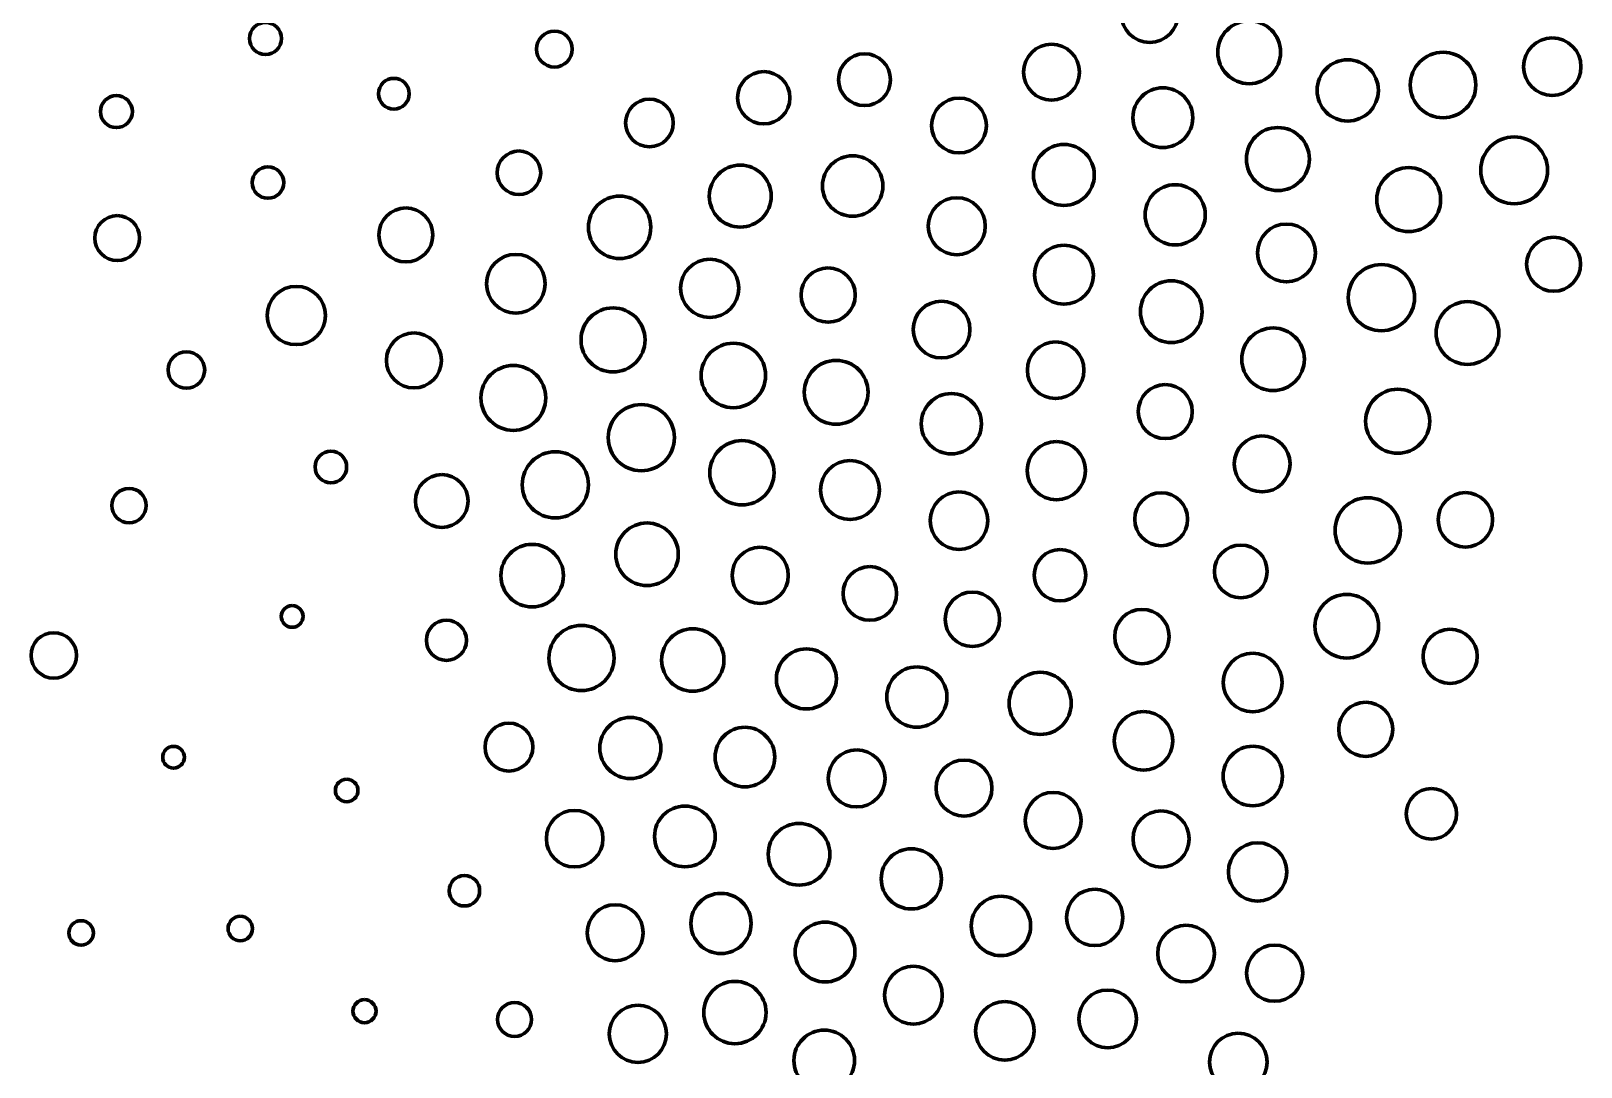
# Model space of a CAD drawing. Header units: inches. Extents: x 1318 to 1675, y 1362 to 1634.
# Drawn here: x 1519.6 to 1589.9, y 1506.7 to 1553.6 of the extents above; entities that cross this region are included whole.
import ezdxf

# ---------------------------------------------------------------- set-up
doc = ezdxf.new("R2010")
doc.units = ezdxf.units.IN
doc.header["$MEASUREMENT"] = 0
doc.layers.add('svg2985', color=7, linetype='Continuous')

# ---------------------------------------------------------------- blocks, each defined once
blk = doc.blocks.new('block 4')
at = {"layer": 'svg2985', "color": 7, "lineweight": 70}
for points in [[(1570.33, 1555.696), (1571.041, 1555.696), (1571.617, 1555.119), (1571.617, 1554.409), (1571.617, 1553.698), (1571.041, 1553.122), (1570.33, 1553.122), (1569.619, 1553.122), (1569.043, 1553.698), (1569.043, 1554.409), (1569.043, 1555.119), (1569.619, 1555.696), (1570.33, 1555.696)], [(1530.264, 1554.022), (1530.665, 1554.022), (1530.989, 1553.698), (1530.989, 1553.297), (1530.989, 1552.897), (1530.665, 1552.572), (1530.264, 1552.572), (1529.864, 1552.572), (1529.539, 1552.897), (1529.539, 1553.297), (1529.539, 1553.698), (1529.864, 1554.022), (1530.264, 1554.022)], [(1543.356, 1553.628), (1543.804, 1553.628), (1544.168, 1553.265), (1544.168, 1552.816), (1544.168, 1552.368), (1543.804, 1552.004), (1543.356, 1552.004), (1542.907, 1552.004), (1542.544, 1552.368), (1542.544, 1552.816), (1542.544, 1553.265), (1542.907, 1553.628), (1543.356, 1553.628)], [(1574.84, 1554.095), (1575.625, 1554.095), (1576.262, 1553.458), (1576.262, 1552.673), (1576.262, 1551.887), (1575.625, 1551.251), (1574.84, 1551.251), (1574.054, 1551.251), (1573.417, 1551.887), (1573.417, 1552.673), (1573.417, 1553.458), (1574.054, 1554.095), (1574.84, 1554.095)], [(1565.883, 1553.041), (1566.583, 1553.041), (1567.151, 1552.473), (1567.151, 1551.773), (1567.151, 1551.073), (1566.583, 1550.506), (1565.883, 1550.506), (1565.183, 1550.506), (1564.616, 1551.073), (1564.616, 1551.773), (1564.616, 1552.473), (1565.183, 1553.041), (1565.883, 1553.041)], [(1588.573, 1553.322), (1589.291, 1553.322), (1589.874, 1552.74), (1589.874, 1552.021), (1589.874, 1551.302), (1589.291, 1550.72), (1588.573, 1550.72), (1587.854, 1550.72), (1587.272, 1551.302), (1587.272, 1552.021), (1587.272, 1552.74), (1587.854, 1553.322), (1588.573, 1553.322)], [(1557.409, 1552.607), (1558.058, 1552.607), (1558.585, 1552.08), (1558.585, 1551.431), (1558.585, 1550.782), (1558.058, 1550.256), (1557.409, 1550.256), (1556.76, 1550.256), (1556.234, 1550.782), (1556.234, 1551.431), (1556.234, 1552.08), (1556.76, 1552.607), (1557.409, 1552.607)], [(1579.303, 1552.336), (1580.07, 1552.336), (1580.692, 1551.714), (1580.692, 1550.947), (1580.692, 1550.18), (1580.07, 1549.559), (1579.303, 1549.559), (1578.537, 1549.559), (1577.915, 1550.18), (1577.915, 1550.947), (1577.915, 1551.714), (1578.537, 1552.336), (1579.303, 1552.336)], [(1583.624, 1552.677), (1584.444, 1552.677), (1585.109, 1552.012), (1585.109, 1551.191), (1585.109, 1550.371), (1584.444, 1549.706), (1583.624, 1549.706), (1582.804, 1549.706), (1582.139, 1550.371), (1582.139, 1551.191), (1582.139, 1552.012), (1582.804, 1552.677), (1583.624, 1552.677)], [(1536.081, 1551.492), (1536.466, 1551.492), (1536.778, 1551.18), (1536.778, 1550.796), (1536.778, 1550.412), (1536.466, 1550.1), (1536.081, 1550.1), (1535.697, 1550.1), (1535.385, 1550.412), (1535.385, 1550.796), (1535.385, 1551.18), (1535.697, 1551.492), (1536.081, 1551.492)], [(1552.842, 1551.796), (1553.496, 1551.796), (1554.027, 1551.266), (1554.027, 1550.611), (1554.027, 1549.957), (1553.496, 1549.426), (1552.842, 1549.426), (1552.187, 1549.426), (1551.657, 1549.957), (1551.657, 1550.611), (1551.657, 1551.266), (1552.187, 1551.796), (1552.842, 1551.796)], [(1570.928, 1551.064), (1571.676, 1551.064), (1572.282, 1550.458), (1572.282, 1549.71), (1572.282, 1548.962), (1571.676, 1548.355), (1570.928, 1548.355), (1570.18, 1548.355), (1569.573, 1548.962), (1569.573, 1549.71), (1569.573, 1550.458), (1570.18, 1551.064), (1570.928, 1551.064)], [(1523.509, 1550.709), (1523.909, 1550.709), (1524.234, 1550.384), (1524.234, 1549.984), (1524.234, 1549.583), (1523.909, 1549.259), (1523.509, 1549.259), (1523.108, 1549.259), (1522.784, 1549.583), (1522.784, 1549.984), (1522.784, 1550.384), (1523.108, 1550.709), (1523.509, 1550.709)], [(1547.662, 1550.55), (1548.258, 1550.55), (1548.741, 1550.067), (1548.741, 1549.472), (1548.741, 1548.876), (1548.258, 1548.393), (1547.662, 1548.393), (1547.067, 1548.393), (1546.584, 1548.876), (1546.584, 1549.472), (1546.584, 1550.067), (1547.067, 1550.55), (1547.662, 1550.55)], [(1561.692, 1550.597), (1562.379, 1550.597), (1562.935, 1550.04), (1562.935, 1549.354), (1562.935, 1548.667), (1562.379, 1548.111), (1561.692, 1548.111), (1561.006, 1548.111), (1560.449, 1548.667), (1560.449, 1549.354), (1560.449, 1550.04), (1561.006, 1550.597), (1561.692, 1550.597)], [(1576.14, 1549.265), (1576.928, 1549.265), (1577.567, 1548.626), (1577.567, 1547.838), (1577.567, 1547.05), (1576.928, 1546.411), (1576.14, 1546.411), (1575.352, 1546.411), (1574.713, 1547.05), (1574.713, 1547.838), (1574.713, 1548.626), (1575.352, 1549.265), (1576.14, 1549.265)], [(1586.843, 1548.842), (1587.679, 1548.842), (1588.357, 1548.164), (1588.357, 1547.328), (1588.357, 1546.491), (1587.679, 1545.813), (1586.843, 1545.813), (1586.007, 1545.813), (1585.329, 1546.491), (1585.329, 1547.328), (1585.329, 1548.164), (1586.007, 1548.842), (1586.843, 1548.842)], [(1541.747, 1548.203), (1542.292, 1548.203), (1542.734, 1547.761), (1542.734, 1547.216), (1542.734, 1546.671), (1542.292, 1546.23), (1541.747, 1546.23), (1541.203, 1546.23), (1540.761, 1546.671), (1540.761, 1547.216), (1540.761, 1547.761), (1541.203, 1548.203), (1541.747, 1548.203)], [(1556.872, 1547.985), (1557.629, 1547.985), (1558.241, 1547.372), (1558.241, 1546.616), (1558.241, 1545.86), (1557.629, 1545.247), (1556.872, 1545.247), (1556.117, 1545.247), (1555.503, 1545.86), (1555.503, 1546.616), (1555.503, 1547.372), (1556.117, 1547.985), (1556.872, 1547.985)], [(1566.443, 1548.495), (1567.205, 1548.495), (1567.822, 1547.878), (1567.822, 1547.116), (1567.822, 1546.355), (1567.205, 1545.738), (1566.443, 1545.738), (1565.682, 1545.738), (1565.064, 1546.355), (1565.064, 1547.116), (1565.064, 1547.878), (1565.682, 1548.495), (1566.443, 1548.495)], [(1530.378, 1547.481), (1530.771, 1547.481), (1531.089, 1547.163), (1531.089, 1546.77), (1531.089, 1546.378), (1530.771, 1546.06), (1530.378, 1546.06), (1529.986, 1546.06), (1529.668, 1546.378), (1529.668, 1546.77), (1529.668, 1547.163), (1529.986, 1547.481), (1530.378, 1547.481)], [(1551.777, 1547.56), (1552.552, 1547.56), (1553.18, 1546.932), (1553.18, 1546.157), (1553.18, 1545.382), (1552.552, 1544.754), (1551.777, 1544.754), (1551.003, 1544.754), (1550.374, 1545.382), (1550.374, 1546.157), (1550.374, 1546.932), (1551.003, 1547.56), (1551.777, 1547.56)], [(1582.068, 1547.446), (1582.867, 1547.446), (1583.515, 1546.799), (1583.515, 1546), (1583.515, 1545.201), (1582.867, 1544.553), (1582.068, 1544.553), (1581.269, 1544.553), (1580.622, 1545.201), (1580.622, 1546), (1580.622, 1546.799), (1581.269, 1547.446), (1582.068, 1547.446)], [(1571.486, 1546.674), (1572.239, 1546.674), (1572.85, 1546.063), (1572.85, 1545.309), (1572.85, 1544.556), (1572.239, 1543.945), (1571.486, 1543.945), (1570.732, 1543.945), (1570.122, 1544.556), (1570.122, 1545.309), (1570.122, 1546.063), (1570.732, 1546.674), (1571.486, 1546.674)], [(1546.312, 1546.156), (1547.092, 1546.156), (1547.725, 1545.524), (1547.725, 1544.744), (1547.725, 1543.963), (1547.092, 1543.331), (1546.312, 1543.331), (1545.532, 1543.331), (1544.9, 1543.963), (1544.9, 1544.744), (1544.9, 1545.524), (1545.532, 1546.156), (1546.312, 1546.156)], [(1561.59, 1546.086), (1562.303, 1546.086), (1562.882, 1545.508), (1562.882, 1544.794), (1562.882, 1544.081), (1562.303, 1543.503), (1561.59, 1543.503), (1560.877, 1543.503), (1560.298, 1544.081), (1560.298, 1544.794), (1560.298, 1545.508), (1560.877, 1546.086), (1561.59, 1546.086)], [(1523.547, 1545.272), (1524.108, 1545.272), (1524.563, 1544.817), (1524.563, 1544.256), (1524.563, 1543.695), (1524.108, 1543.24), (1523.547, 1543.24), (1522.986, 1543.24), (1522.532, 1543.695), (1522.532, 1544.256), (1522.532, 1544.817), (1522.986, 1545.272), (1523.547, 1545.272)], [(1536.625, 1545.624), (1537.301, 1545.624), (1537.849, 1545.076), (1537.849, 1544.4), (1537.849, 1543.724), (1537.301, 1543.176), (1536.625, 1543.176), (1535.949, 1543.176), (1535.401, 1543.724), (1535.401, 1544.4), (1535.401, 1545.076), (1535.949, 1545.624), (1536.625, 1545.624)], [(1576.529, 1544.893), (1577.253, 1544.893), (1577.84, 1544.306), (1577.84, 1543.582), (1577.84, 1542.858), (1577.253, 1542.271), (1576.529, 1542.271), (1575.805, 1542.271), (1575.218, 1542.858), (1575.218, 1543.582), (1575.218, 1544.306), (1575.805, 1544.893), (1576.529, 1544.893)], [(1566.444, 1543.931), (1567.182, 1543.931), (1567.779, 1543.334), (1567.779, 1542.596), (1567.779, 1541.859), (1567.182, 1541.261), (1566.444, 1541.261), (1565.706, 1541.261), (1565.109, 1541.859), (1565.109, 1542.596), (1565.109, 1543.334), (1565.706, 1543.931), (1566.444, 1543.931)], [(1588.632, 1544.296), (1589.308, 1544.296), (1589.856, 1543.748), (1589.856, 1543.072), (1589.856, 1542.396), (1589.308, 1541.849), (1588.632, 1541.849), (1587.956, 1541.849), (1587.408, 1542.396), (1587.408, 1543.072), (1587.408, 1543.748), (1587.956, 1544.296), (1588.632, 1544.296)], [(1541.607, 1543.519), (1542.341, 1543.519), (1542.937, 1542.923), (1542.937, 1542.189), (1542.937, 1541.454), (1542.341, 1540.858), (1541.607, 1540.858), (1540.872, 1540.858), (1540.276, 1541.454), (1540.276, 1542.189), (1540.276, 1542.923), (1540.872, 1543.519), (1541.607, 1543.519)], [(1550.396, 1543.302), (1551.125, 1543.302), (1551.716, 1542.711), (1551.716, 1541.981), (1551.716, 1541.252), (1551.125, 1540.66), (1550.396, 1540.66), (1549.667, 1540.66), (1549.075, 1541.252), (1549.075, 1541.981), (1549.075, 1542.711), (1549.667, 1543.302), (1550.396, 1543.302)], [(1555.76, 1542.902), (1556.438, 1542.902), (1556.989, 1542.352), (1556.989, 1541.674), (1556.989, 1540.995), (1556.438, 1540.445), (1555.76, 1540.445), (1555.081, 1540.445), (1554.531, 1540.995), (1554.531, 1541.674), (1554.531, 1542.352), (1555.081, 1542.902), (1555.76, 1542.902)], [(1580.83, 1543.057), (1581.658, 1543.057), (1582.33, 1542.385), (1582.33, 1541.557), (1582.33, 1540.729), (1581.658, 1540.057), (1580.83, 1540.057), (1580.002, 1540.057), (1579.33, 1540.729), (1579.33, 1541.557), (1579.33, 1542.385), (1580.002, 1543.057), (1580.83, 1543.057)], [(1531.657, 1542.069), (1532.387, 1542.069), (1532.978, 1541.478), (1532.978, 1540.749), (1532.978, 1540.019), (1532.387, 1539.428), (1531.657, 1539.428), (1530.928, 1539.428), (1530.337, 1540.019), (1530.337, 1540.749), (1530.337, 1541.478), (1530.928, 1542.069), (1531.657, 1542.069)], [(1571.307, 1542.321), (1572.079, 1542.321), (1572.705, 1541.695), (1572.705, 1540.922), (1572.705, 1540.15), (1572.079, 1539.524), (1571.307, 1539.524), (1570.535, 1539.524), (1569.909, 1540.15), (1569.909, 1540.922), (1569.909, 1541.695), (1570.535, 1542.321), (1571.307, 1542.321)], [(1546.013, 1541.094), (1546.815, 1541.094), (1547.465, 1540.444), (1547.465, 1539.643), (1547.465, 1538.841), (1546.815, 1538.191), (1546.013, 1538.191), (1545.212, 1538.191), (1544.562, 1538.841), (1544.562, 1539.643), (1544.562, 1540.444), (1545.212, 1541.094), (1546.013, 1541.094)], [(1560.899, 1541.4), (1561.609, 1541.4), (1562.185, 1540.824), (1562.185, 1540.113), (1562.185, 1539.402), (1561.609, 1538.826), (1560.899, 1538.826), (1560.188, 1538.826), (1559.612, 1539.402), (1559.612, 1540.113), (1559.612, 1540.824), (1560.188, 1541.4), (1560.899, 1541.4)], [(1584.732, 1541.379), (1585.518, 1541.379), (1586.154, 1540.742), (1586.154, 1539.956), (1586.154, 1539.171), (1585.518, 1538.534), (1584.732, 1538.534), (1583.947, 1538.534), (1583.31, 1539.171), (1583.31, 1539.956), (1583.31, 1540.742), (1583.947, 1541.379), (1584.732, 1541.379)], [(1536.99, 1539.961), (1537.679, 1539.961), (1538.238, 1539.402), (1538.238, 1538.713), (1538.238, 1538.024), (1537.679, 1537.465), (1536.99, 1537.465), (1536.301, 1537.465), (1535.742, 1538.024), (1535.742, 1538.713), (1535.742, 1539.402), (1536.301, 1539.961), (1536.99, 1539.961)], [(1566.07, 1539.55), (1566.778, 1539.55), (1567.352, 1538.977), (1567.352, 1538.269), (1567.352, 1537.561), (1566.778, 1536.987), (1566.07, 1536.987), (1565.362, 1536.987), (1564.788, 1537.561), (1564.788, 1538.269), (1564.788, 1538.977), (1565.362, 1539.55), (1566.07, 1539.55)], [(1575.922, 1540.185), (1576.705, 1540.185), (1577.34, 1539.551), (1577.34, 1538.768), (1577.34, 1537.985), (1576.705, 1537.35), (1575.922, 1537.35), (1575.139, 1537.35), (1574.504, 1537.985), (1574.504, 1538.768), (1574.504, 1539.551), (1575.139, 1540.185), (1575.922, 1540.185)], [(1526.683, 1539.11), (1527.14, 1539.11), (1527.51, 1538.74), (1527.51, 1538.283), (1527.51, 1537.827), (1527.14, 1537.456), (1526.683, 1537.456), (1526.226, 1537.456), (1525.856, 1537.827), (1525.856, 1538.283), (1525.856, 1538.74), (1526.226, 1539.11), (1526.683, 1539.11)], [(1551.467, 1539.494), (1552.274, 1539.494), (1552.928, 1538.84), (1552.928, 1538.033), (1552.928, 1537.227), (1552.274, 1536.572), (1551.467, 1536.572), (1550.66, 1536.572), (1550.006, 1537.227), (1550.006, 1538.033), (1550.006, 1538.84), (1550.66, 1539.494), (1551.467, 1539.494)], [(1541.496, 1538.486), (1542.308, 1538.486), (1542.966, 1537.828), (1542.966, 1537.016), (1542.966, 1536.203), (1542.308, 1535.545), (1541.496, 1535.545), (1540.683, 1535.545), (1540.025, 1536.203), (1540.025, 1537.016), (1540.025, 1537.828), (1540.683, 1538.486), (1541.496, 1538.486)], [(1556.123, 1538.717), (1556.922, 1538.717), (1557.57, 1538.07), (1557.57, 1537.271), (1557.57, 1536.472), (1556.922, 1535.824), (1556.123, 1535.824), (1555.325, 1535.824), (1554.677, 1536.472), (1554.677, 1537.271), (1554.677, 1538.07), (1555.325, 1538.717), (1556.123, 1538.717)], [(1571.035, 1537.618), (1571.711, 1537.618), (1572.259, 1537.07), (1572.259, 1536.394), (1572.259, 1535.718), (1571.711, 1535.17), (1571.035, 1535.17), (1570.359, 1535.17), (1569.812, 1535.718), (1569.812, 1536.394), (1569.812, 1537.07), (1570.359, 1537.618), (1571.035, 1537.618)], [(1561.343, 1537.21), (1562.096, 1537.21), (1562.707, 1536.599), (1562.707, 1535.846), (1562.707, 1535.092), (1562.096, 1534.481), (1561.343, 1534.481), (1560.589, 1534.481), (1559.979, 1535.092), (1559.979, 1535.846), (1559.979, 1536.599), (1560.589, 1537.21), (1561.343, 1537.21)], [(1581.566, 1537.41), (1582.368, 1537.41), (1583.018, 1536.76), (1583.018, 1535.959), (1583.018, 1535.157), (1582.368, 1534.507), (1581.566, 1534.507), (1580.765, 1534.507), (1580.115, 1535.157), (1580.115, 1535.959), (1580.115, 1536.76), (1580.765, 1537.41), (1581.566, 1537.41)], [(1547.293, 1536.715), (1548.122, 1536.715), (1548.793, 1536.044), (1548.793, 1535.215), (1548.793, 1534.387), (1548.122, 1533.716), (1547.293, 1533.716), (1546.465, 1533.716), (1545.794, 1534.387), (1545.794, 1535.215), (1545.794, 1536.044), (1546.465, 1536.715), (1547.293, 1536.715)], [(1551.855, 1535.081), (1552.659, 1535.081), (1553.311, 1534.429), (1553.311, 1533.625), (1553.311, 1532.821), (1552.659, 1532.169), (1551.855, 1532.169), (1551.051, 1532.169), (1550.399, 1532.821), (1550.399, 1533.625), (1550.399, 1534.429), (1551.051, 1535.081), (1551.855, 1535.081)], [(1566.106, 1535.04), (1566.835, 1535.04), (1567.426, 1534.449), (1567.426, 1533.72), (1567.426, 1532.99), (1566.835, 1532.399), (1566.106, 1532.399), (1565.376, 1532.399), (1564.785, 1532.99), (1564.785, 1533.72), (1564.785, 1534.449), (1565.376, 1535.04), (1566.106, 1535.04)], [(1575.425, 1535.293), (1576.125, 1535.293), (1576.693, 1534.726), (1576.693, 1534.026), (1576.693, 1533.326), (1576.125, 1532.759), (1575.425, 1532.759), (1574.725, 1532.759), (1574.158, 1533.326), (1574.158, 1534.026), (1574.158, 1534.726), (1574.725, 1535.293), (1575.425, 1535.293)], [(1533.227, 1534.604), (1533.622, 1534.604), (1533.943, 1534.283), (1533.943, 1533.888), (1533.943, 1533.493), (1533.622, 1533.173), (1533.227, 1533.173), (1532.833, 1533.173), (1532.512, 1533.493), (1532.512, 1533.888), (1532.512, 1534.283), (1532.833, 1534.604), (1533.227, 1534.604)], [(1543.399, 1534.578), (1544.228, 1534.578), (1544.899, 1533.906), (1544.899, 1533.078), (1544.899, 1532.25), (1544.228, 1531.578), (1543.399, 1531.578), (1542.571, 1531.578), (1541.899, 1532.25), (1541.899, 1533.078), (1541.899, 1533.906), (1542.571, 1534.578), (1543.399, 1534.578)], [(1556.752, 1534.177), (1557.489, 1534.177), (1558.087, 1533.579), (1558.087, 1532.842), (1558.087, 1532.104), (1557.489, 1531.507), (1556.752, 1531.507), (1556.015, 1531.507), (1555.417, 1532.104), (1555.417, 1532.842), (1555.417, 1533.579), (1556.015, 1534.177), (1556.752, 1534.177)], [(1538.253, 1533.541), (1538.913, 1533.541), (1539.448, 1533.006), (1539.448, 1532.346), (1539.448, 1531.686), (1538.913, 1531.151), (1538.253, 1531.151), (1537.593, 1531.151), (1537.058, 1531.686), (1537.058, 1532.346), (1537.058, 1533.006), (1537.593, 1533.541), (1538.253, 1533.541)], [(1524.083, 1532.919), (1524.513, 1532.919), (1524.862, 1532.57), (1524.862, 1532.141), (1524.862, 1531.711), (1524.513, 1531.362), (1524.083, 1531.362), (1523.653, 1531.362), (1523.305, 1531.711), (1523.305, 1532.141), (1523.305, 1532.57), (1523.653, 1532.919), (1524.083, 1532.919)], [(1561.694, 1532.761), (1562.415, 1532.761), (1563, 1532.177), (1563, 1531.455), (1563, 1530.734), (1562.415, 1530.149), (1561.694, 1530.149), (1560.972, 1530.149), (1560.388, 1530.734), (1560.388, 1531.455), (1560.388, 1532.177), (1560.972, 1532.761), (1561.694, 1532.761)], [(1570.851, 1532.719), (1571.514, 1532.719), (1572.051, 1532.181), (1572.051, 1531.519), (1572.051, 1530.856), (1571.514, 1530.319), (1570.851, 1530.319), (1570.189, 1530.319), (1569.652, 1530.856), (1569.652, 1531.519), (1569.652, 1532.181), (1570.189, 1532.719), (1570.851, 1532.719)], [(1584.635, 1532.728), (1585.316, 1532.728), (1585.868, 1532.176), (1585.868, 1531.494), (1585.868, 1530.813), (1585.316, 1530.261), (1584.635, 1530.261), (1583.954, 1530.261), (1583.401, 1530.813), (1583.401, 1531.494), (1583.401, 1532.176), (1583.954, 1532.728), (1584.635, 1532.728)], [(1580.209, 1532.494), (1581.027, 1532.494), (1581.69, 1531.831), (1581.69, 1531.014), (1581.69, 1530.196), (1581.027, 1529.533), (1580.209, 1529.533), (1579.391, 1529.533), (1578.728, 1530.196), (1578.728, 1531.014), (1578.728, 1531.831), (1579.391, 1532.494), (1580.209, 1532.494)], [(1547.553, 1531.351), (1548.336, 1531.351), (1548.971, 1530.717), (1548.971, 1529.934), (1548.971, 1529.151), (1548.336, 1528.516), (1547.553, 1528.516), (1546.771, 1528.516), (1546.136, 1529.151), (1546.136, 1529.934), (1546.136, 1530.717), (1546.771, 1531.351), (1547.553, 1531.351)], [(1542.348, 1530.382), (1543.131, 1530.382), (1543.766, 1529.748), (1543.766, 1528.965), (1543.766, 1528.182), (1543.131, 1527.547), (1542.348, 1527.547), (1541.565, 1527.547), (1540.931, 1528.182), (1540.931, 1528.965), (1540.931, 1529.748), (1541.565, 1530.382), (1542.348, 1530.382)], [(1552.681, 1530.25), (1553.384, 1530.25), (1553.954, 1529.681), (1553.954, 1528.978), (1553.954, 1528.275), (1553.384, 1527.706), (1552.681, 1527.706), (1551.979, 1527.706), (1551.409, 1528.275), (1551.409, 1528.978), (1551.409, 1529.681), (1551.979, 1530.25), (1552.681, 1530.25)], [(1566.268, 1530.149), (1566.912, 1530.149), (1567.434, 1529.627), (1567.434, 1528.984), (1567.434, 1528.34), (1566.912, 1527.818), (1566.268, 1527.818), (1565.624, 1527.818), (1565.102, 1528.34), (1565.102, 1528.984), (1565.102, 1529.627), (1565.624, 1530.149), (1566.268, 1530.149)], [(1574.459, 1530.351), (1575.119, 1530.351), (1575.654, 1529.816), (1575.654, 1529.156), (1575.654, 1528.497), (1575.119, 1527.962), (1574.459, 1527.962), (1573.799, 1527.962), (1573.264, 1528.497), (1573.264, 1529.156), (1573.264, 1529.816), (1573.799, 1530.351), (1574.459, 1530.351)], [(1557.648, 1529.371), (1558.319, 1529.371), (1558.862, 1528.827), (1558.862, 1528.157), (1558.862, 1527.486), (1558.319, 1526.943), (1557.648, 1526.943), (1556.978, 1526.943), (1556.434, 1527.486), (1556.434, 1528.157), (1556.434, 1528.827), (1556.978, 1529.371), (1557.648, 1529.371)], [(1531.474, 1527.609), (1531.746, 1527.609), (1531.967, 1527.389), (1531.967, 1527.117), (1531.967, 1526.845), (1531.746, 1526.624), (1531.474, 1526.624), (1531.202, 1526.624), (1530.981, 1526.845), (1530.981, 1527.117), (1530.981, 1527.389), (1531.202, 1527.609), (1531.474, 1527.609)], [(1562.295, 1528.222), (1562.976, 1528.222), (1563.529, 1527.67), (1563.529, 1526.989), (1563.529, 1526.308), (1562.976, 1525.755), (1562.295, 1525.755), (1561.614, 1525.755), (1561.062, 1526.308), (1561.062, 1526.989), (1561.062, 1527.67), (1561.614, 1528.222), (1562.295, 1528.222)], [(1579.26, 1528.113), (1580.057, 1528.113), (1580.702, 1527.467), (1580.702, 1526.671), (1580.702, 1525.875), (1580.057, 1525.23), (1579.26, 1525.23), (1578.464, 1525.23), (1577.819, 1525.875), (1577.819, 1526.671), (1577.819, 1527.467), (1578.464, 1528.113), (1579.26, 1528.113)], [(1538.464, 1526.944), (1538.966, 1526.944), (1539.373, 1526.537), (1539.373, 1526.035), (1539.373, 1525.533), (1538.966, 1525.126), (1538.464, 1525.126), (1537.962, 1525.126), (1537.555, 1525.533), (1537.555, 1526.035), (1537.555, 1526.537), (1537.962, 1526.944), (1538.464, 1526.944)], [(1569.98, 1527.438), (1570.661, 1527.438), (1571.214, 1526.886), (1571.214, 1526.205), (1571.214, 1525.524), (1570.661, 1524.971), (1569.98, 1524.971), (1569.299, 1524.971), (1568.746, 1525.524), (1568.746, 1526.205), (1568.746, 1526.886), (1569.299, 1527.438), (1569.98, 1527.438)], [(1520.67, 1526.381), (1521.238, 1526.381), (1521.7, 1525.92), (1521.7, 1525.351), (1521.7, 1524.782), (1521.238, 1524.321), (1520.67, 1524.321), (1520.101, 1524.321), (1519.64, 1524.782), (1519.64, 1525.351), (1519.64, 1525.92), (1520.101, 1526.381), (1520.67, 1526.381)], [(1544.582, 1526.709), (1545.397, 1526.709), (1546.058, 1526.048), (1546.058, 1525.233), (1546.058, 1524.418), (1545.397, 1523.757), (1544.582, 1523.757), (1543.767, 1523.757), (1543.107, 1524.418), (1543.107, 1525.233), (1543.107, 1526.048), (1543.767, 1526.709), (1544.582, 1526.709)], [(1549.628, 1526.555), (1550.408, 1526.555), (1551.041, 1525.922), (1551.041, 1525.142), (1551.041, 1524.362), (1550.408, 1523.73), (1549.628, 1523.73), (1548.848, 1523.73), (1548.215, 1524.362), (1548.215, 1525.142), (1548.215, 1525.922), (1548.848, 1526.555), (1549.628, 1526.555)], [(1583.944, 1526.538), (1584.623, 1526.538), (1585.172, 1525.987), (1585.172, 1525.309), (1585.172, 1524.63), (1584.623, 1524.08), (1583.944, 1524.08), (1583.265, 1524.08), (1582.715, 1524.63), (1582.715, 1525.309), (1582.715, 1525.987), (1583.265, 1526.538), (1583.944, 1526.538)], [(1554.773, 1525.643), (1555.524, 1525.643), (1556.132, 1525.034), (1556.132, 1524.283), (1556.132, 1523.533), (1555.524, 1522.924), (1554.773, 1522.924), (1554.023, 1522.924), (1553.414, 1523.533), (1553.414, 1524.283), (1553.414, 1525.034), (1554.023, 1525.643), (1554.773, 1525.643)], [(1559.78, 1524.828), (1560.534, 1524.828), (1561.144, 1524.218), (1561.144, 1523.464), (1561.144, 1522.711), (1560.534, 1522.1), (1559.78, 1522.1), (1559.027, 1522.1), (1558.416, 1522.711), (1558.416, 1523.464), (1558.416, 1524.218), (1559.027, 1524.828), (1559.78, 1524.828)], [(1574.997, 1525.454), (1575.732, 1525.454), (1576.328, 1524.859), (1576.328, 1524.124), (1576.328, 1523.389), (1575.732, 1522.794), (1574.997, 1522.794), (1574.263, 1522.794), (1573.667, 1523.389), (1573.667, 1524.124), (1573.667, 1524.859), (1574.263, 1525.454), (1574.997, 1525.454)], [(1565.371, 1524.585), (1566.148, 1524.585), (1566.778, 1523.955), (1566.778, 1523.178), (1566.778, 1522.4), (1566.148, 1521.77), (1565.371, 1521.77), (1564.593, 1521.77), (1563.963, 1522.4), (1563.963, 1523.178), (1563.963, 1523.955), (1564.593, 1524.585), (1565.371, 1524.585)], [(1570.051, 1522.809), (1570.783, 1522.809), (1571.377, 1522.216), (1571.377, 1521.484), (1571.377, 1520.752), (1570.783, 1520.158), (1570.051, 1520.158), (1569.32, 1520.158), (1568.726, 1520.752), (1568.726, 1521.484), (1568.726, 1522.216), (1569.32, 1522.809), (1570.051, 1522.809)], [(1580.12, 1523.226), (1580.796, 1523.226), (1581.344, 1522.678), (1581.344, 1522.002), (1581.344, 1521.326), (1580.796, 1520.778), (1580.12, 1520.778), (1579.444, 1520.778), (1578.896, 1521.326), (1578.896, 1522.002), (1578.896, 1522.678), (1579.444, 1523.226), (1580.12, 1523.226)], [(1541.297, 1522.281), (1541.895, 1522.281), (1542.38, 1521.796), (1542.38, 1521.198), (1542.38, 1520.599), (1541.895, 1520.114), (1541.297, 1520.114), (1540.698, 1520.114), (1540.214, 1520.599), (1540.214, 1521.198), (1540.214, 1521.796), (1540.698, 1522.281), (1541.297, 1522.281)], [(1546.798, 1522.542), (1547.562, 1522.542), (1548.181, 1521.922), (1548.181, 1521.158), (1548.181, 1520.394), (1547.562, 1519.775), (1546.798, 1519.775), (1546.033, 1519.775), (1545.414, 1520.394), (1545.414, 1521.158), (1545.414, 1521.922), (1546.033, 1522.542), (1546.798, 1522.542)], [(1551.99, 1522.094), (1552.735, 1522.094), (1553.339, 1521.489), (1553.339, 1520.744), (1553.339, 1519.999), (1552.735, 1519.394), (1551.99, 1519.394), (1551.244, 1519.394), (1550.64, 1519.999), (1550.64, 1520.744), (1550.64, 1521.489), (1551.244, 1522.094), (1551.99, 1522.094)], [(1526.099, 1521.228), (1526.372, 1521.228), (1526.592, 1521.007), (1526.592, 1520.735), (1526.592, 1520.463), (1526.372, 1520.242), (1526.099, 1520.242), (1525.827, 1520.242), (1525.607, 1520.463), (1525.607, 1520.735), (1525.607, 1521.007), (1525.827, 1521.228), (1526.099, 1521.228)], [(1557.055, 1521.068), (1557.768, 1521.068), (1558.347, 1520.49), (1558.347, 1519.776), (1558.347, 1519.063), (1557.768, 1518.485), (1557.055, 1518.485), (1556.342, 1518.485), (1555.763, 1519.063), (1555.763, 1519.776), (1555.763, 1520.49), (1556.342, 1521.068), (1557.055, 1521.068)], [(1561.918, 1520.61), (1562.618, 1520.61), (1563.185, 1520.043), (1563.185, 1519.343), (1563.185, 1518.643), (1562.618, 1518.075), (1561.918, 1518.075), (1561.218, 1518.075), (1560.65, 1518.643), (1560.65, 1519.343), (1560.65, 1520.043), (1561.218, 1520.61), (1561.918, 1520.61)], [(1575.001, 1521.232), (1575.744, 1521.232), (1576.346, 1520.63), (1576.346, 1519.887), (1576.346, 1519.144), (1575.744, 1518.542), (1575.001, 1518.542), (1574.258, 1518.542), (1573.657, 1519.144), (1573.657, 1519.887), (1573.657, 1520.63), (1574.258, 1521.232), (1575.001, 1521.232)], [(1533.944, 1519.746), (1534.226, 1519.746), (1534.456, 1519.517), (1534.456, 1519.234), (1534.456, 1518.951), (1534.226, 1518.722), (1533.944, 1518.722), (1533.661, 1518.722), (1533.432, 1518.951), (1533.432, 1519.234), (1533.432, 1519.517), (1533.661, 1519.746), (1533.944, 1519.746)], [(1583.095, 1519.315), (1583.726, 1519.315), (1584.236, 1518.804), (1584.236, 1518.173), (1584.236, 1517.543), (1583.726, 1517.032), (1583.095, 1517.032), (1582.465, 1517.032), (1581.953, 1517.543), (1581.953, 1518.173), (1581.953, 1518.804), (1582.465, 1519.315), (1583.095, 1519.315)], [(1549.27, 1518.524), (1550.029, 1518.524), (1550.644, 1517.908), (1550.644, 1517.15), (1550.644, 1516.391), (1550.029, 1515.776), (1549.27, 1515.776), (1548.512, 1515.776), (1547.897, 1516.391), (1547.897, 1517.15), (1547.897, 1517.908), (1548.512, 1518.524), (1549.27, 1518.524)], [(1565.959, 1519.146), (1566.658, 1519.146), (1567.226, 1518.578), (1567.226, 1517.878), (1567.226, 1517.178), (1566.658, 1516.611), (1565.959, 1516.611), (1565.258, 1516.611), (1564.691, 1517.178), (1564.691, 1517.878), (1564.691, 1518.578), (1565.258, 1519.146), (1565.959, 1519.146)], [(1544.273, 1518.332), (1544.981, 1518.332), (1545.555, 1517.758), (1545.555, 1517.05), (1545.555, 1516.342), (1544.981, 1515.768), (1544.273, 1515.768), (1543.565, 1515.768), (1542.991, 1516.342), (1542.991, 1517.05), (1542.991, 1517.758), (1543.565, 1518.332), (1544.273, 1518.332)], [(1570.847, 1518.31), (1571.55, 1518.31), (1572.119, 1517.74), (1572.119, 1517.037), (1572.119, 1516.335), (1571.55, 1515.765), (1570.847, 1515.765), (1570.144, 1515.765), (1569.575, 1516.335), (1569.575, 1517.037), (1569.575, 1517.74), (1570.144, 1518.31), (1570.847, 1518.31)], [(1554.442, 1517.741), (1555.214, 1517.741), (1555.84, 1517.115), (1555.84, 1516.343), (1555.84, 1515.571), (1555.214, 1514.945), (1554.442, 1514.945), (1553.67, 1514.945), (1553.044, 1515.571), (1553.044, 1516.343), (1553.044, 1517.115), (1553.67, 1517.741), (1554.442, 1517.741)], [(1559.531, 1516.592), (1560.285, 1516.592), (1560.896, 1515.981), (1560.896, 1515.228), (1560.896, 1514.474), (1560.285, 1513.863), (1559.531, 1513.863), (1558.778, 1513.863), (1558.167, 1514.474), (1558.167, 1515.228), (1558.167, 1515.981), (1558.778, 1516.592), (1559.531, 1516.592)], [(1575.218, 1516.865), (1575.947, 1516.865), (1576.539, 1516.274), (1576.539, 1515.544), (1576.539, 1514.815), (1575.947, 1514.224), (1575.218, 1514.224), (1574.489, 1514.224), (1573.897, 1514.815), (1573.897, 1515.544), (1573.897, 1516.274), (1574.489, 1516.865), (1575.218, 1516.865)], [(1539.278, 1515.381), (1539.66, 1515.381), (1539.969, 1515.072), (1539.969, 1514.69), (1539.969, 1514.308), (1539.66, 1513.999), (1539.278, 1513.999), (1538.896, 1513.999), (1538.587, 1514.308), (1538.587, 1514.69), (1538.587, 1515.072), (1538.896, 1515.381), (1539.278, 1515.381)], [(1550.904, 1514.571), (1551.658, 1514.571), (1552.268, 1513.961), (1552.268, 1513.207), (1552.268, 1512.454), (1551.658, 1511.843), (1550.904, 1511.843), (1550.151, 1511.843), (1549.54, 1512.454), (1549.54, 1513.207), (1549.54, 1513.961), (1550.151, 1514.571), (1550.904, 1514.571)], [(1563.59, 1514.44), (1564.332, 1514.44), (1564.935, 1513.838), (1564.935, 1513.095), (1564.935, 1512.352), (1564.332, 1511.75), (1563.59, 1511.75), (1562.847, 1511.75), (1562.245, 1512.352), (1562.245, 1513.095), (1562.245, 1513.838), (1562.847, 1514.44), (1563.59, 1514.44)], [(1567.84, 1514.761), (1568.545, 1514.761), (1569.116, 1514.189), (1569.116, 1513.484), (1569.116, 1512.778), (1568.545, 1512.206), (1567.84, 1512.206), (1567.134, 1512.206), (1566.562, 1512.778), (1566.562, 1513.484), (1566.562, 1514.189), (1567.134, 1514.761), (1567.84, 1514.761)], [(1546.113, 1514.056), (1546.813, 1514.056), (1547.38, 1513.488), (1547.38, 1512.789), (1547.38, 1512.089), (1546.813, 1511.521), (1546.113, 1511.521), (1545.413, 1511.521), (1544.846, 1512.089), (1544.846, 1512.789), (1544.846, 1513.488), (1545.413, 1514.056), (1546.113, 1514.056)], [(1521.91, 1513.333), (1522.217, 1513.333), (1522.466, 1513.085), (1522.466, 1512.778), (1522.466, 1512.471), (1522.217, 1512.222), (1521.91, 1512.222), (1521.603, 1512.222), (1521.355, 1512.471), (1521.355, 1512.778), (1521.355, 1513.085), (1521.603, 1513.333), (1521.91, 1513.333)], [(1529.125, 1513.534), (1529.432, 1513.534), (1529.68, 1513.285), (1529.68, 1512.978), (1529.68, 1512.671), (1529.432, 1512.423), (1529.125, 1512.423), (1528.818, 1512.423), (1528.569, 1512.671), (1528.569, 1512.978), (1528.569, 1513.285), (1528.818, 1513.534), (1529.125, 1513.534)], [(1555.621, 1513.267), (1556.369, 1513.267), (1556.975, 1512.661), (1556.975, 1511.913), (1556.975, 1511.165), (1556.369, 1510.558), (1555.621, 1510.558), (1554.873, 1510.558), (1554.266, 1511.165), (1554.266, 1511.913), (1554.266, 1512.661), (1554.873, 1513.267), (1555.621, 1513.267)], [(1571.982, 1513.131), (1572.693, 1513.131), (1573.269, 1512.555), (1573.269, 1511.844), (1573.269, 1511.133), (1572.693, 1510.557), (1571.982, 1510.557), (1571.272, 1510.557), (1570.696, 1511.133), (1570.696, 1511.844), (1570.696, 1512.555), (1571.272, 1513.131), (1571.982, 1513.131)], [(1575.991, 1512.229), (1576.694, 1512.229), (1577.263, 1511.659), (1577.263, 1510.956), (1577.263, 1510.254), (1576.694, 1509.684), (1575.991, 1509.684), (1575.289, 1509.684), (1574.719, 1510.254), (1574.719, 1510.956), (1574.719, 1511.659), (1575.289, 1512.229), (1575.991, 1512.229)], [(1559.622, 1511.268), (1560.346, 1511.268), (1560.933, 1510.681), (1560.933, 1509.957), (1560.933, 1509.233), (1560.346, 1508.646), (1559.622, 1508.646), (1558.898, 1508.646), (1558.311, 1509.233), (1558.311, 1509.957), (1558.311, 1510.681), (1558.898, 1511.268), (1559.622, 1511.268)], [(1551.535, 1510.586), (1552.316, 1510.586), (1552.948, 1509.953), (1552.948, 1509.173), (1552.948, 1508.393), (1552.316, 1507.761), (1551.535, 1507.761), (1550.755, 1507.761), (1550.123, 1508.393), (1550.123, 1509.173), (1550.123, 1509.953), (1550.755, 1510.586), (1551.535, 1510.586)], [(1568.43, 1510.191), (1569.151, 1510.191), (1569.736, 1509.606), (1569.736, 1508.884), (1569.736, 1508.163), (1569.151, 1507.578), (1568.43, 1507.578), (1567.709, 1507.578), (1567.124, 1508.163), (1567.124, 1508.884), (1567.124, 1509.606), (1567.709, 1510.191), (1568.43, 1510.191)], [(1534.751, 1509.756), (1535.039, 1509.756), (1535.273, 1509.522), (1535.273, 1509.234), (1535.273, 1508.946), (1535.039, 1508.712), (1534.751, 1508.712), (1534.463, 1508.712), (1534.23, 1508.946), (1534.23, 1509.234), (1534.23, 1509.522), (1534.463, 1509.756), (1534.751, 1509.756)], [(1541.553, 1509.628), (1541.978, 1509.628), (1542.322, 1509.284), (1542.322, 1508.86), (1542.322, 1508.435), (1541.978, 1508.091), (1541.553, 1508.091), (1541.128, 1508.091), (1540.785, 1508.435), (1540.785, 1508.86), (1540.785, 1509.284), (1541.128, 1509.628), (1541.553, 1509.628)], [(1547.141, 1509.504), (1547.857, 1509.504), (1548.437, 1508.924), (1548.437, 1508.208), (1548.437, 1507.492), (1547.857, 1506.911), (1547.141, 1506.911), (1546.425, 1506.911), (1545.844, 1507.492), (1545.844, 1508.208), (1545.844, 1508.924), (1546.425, 1509.504), (1547.141, 1509.504)], [(1563.766, 1509.672), (1564.501, 1509.672), (1565.097, 1509.076), (1565.097, 1508.342), (1565.097, 1507.607), (1564.501, 1507.011), (1563.766, 1507.011), (1563.031, 1507.011), (1562.436, 1507.607), (1562.436, 1508.342), (1562.436, 1509.076), (1563.031, 1509.672), (1563.766, 1509.672)], [(1555.583, 1508.376), (1556.342, 1508.376), (1556.957, 1507.761), (1556.957, 1507.003), (1556.957, 1506.244), (1556.342, 1505.629), (1555.583, 1505.629), (1554.824, 1505.629), (1554.209, 1506.244), (1554.209, 1507.003), (1554.209, 1507.761), (1554.824, 1508.376), (1555.583, 1508.376)], [(1574.345, 1508.237), (1575.066, 1508.237), (1575.651, 1507.652), (1575.651, 1506.931), (1575.651, 1506.21), (1575.066, 1505.625), (1574.345, 1505.625), (1573.623, 1505.625), (1573.039, 1506.21), (1573.039, 1506.931), (1573.039, 1507.652), (1573.623, 1508.237), (1574.345, 1508.237)]]:
    blk.add_open_spline(points, degree=3, knots=[0, 0, 0, 0, 1, 1, 1, 2, 2, 2, 3, 3, 3, 4, 4, 4, 4], dxfattribs=at)
blk = doc.blocks.new('block 3')
at = {"layer": 'svg2985'}
blk.add_blockref('block 4', (0, 0), dxfattribs=at)

msp = doc.modelspace()

# ---------------------------------------------------------------- block references
at = {"layer": 'svg2985'}
msp.add_blockref('block 3', (0, 0), dxfattribs=at)

doc.saveas('drawing.dxf')
